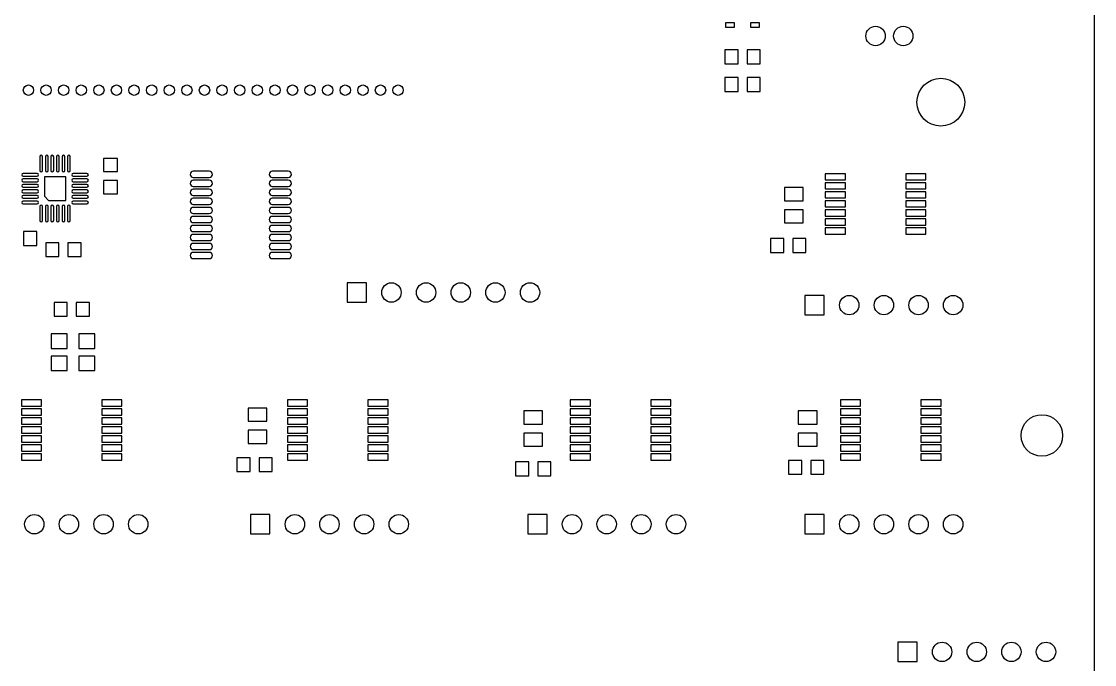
# Model space of a CAD drawing. Header units: millimetres. Extents: x 0 to 150, y 0 to 195.
# Drawn here: x 72.6 to 150, y 48.8 to 95.2 of the extents above; entities that cross this region are included whole.
import ezdxf

# ---------------------------------------------------------------- set-up
doc = ezdxf.new("R2010")
doc.units = ezdxf.units.MM

msp = doc.modelspace()

# ---------------------------------------------------------------- linework, layer by layer
at = {"color": 7, "linetype": 'Continuous', "lineweight": 25}
for p, q in [((150, 0), (150, 195)), ((123.375, 95.05), (123.375, 94.75)), ((124.025, 95.05), (123.375, 95.05)), ((123.375, 94.75), (124.025, 94.75)), ((124.025, 94.75), (124.025, 95.05)), ((125.175, 95.05), (125.175, 94.75)), ((125.825, 95.05), (125.175, 95.05)), ((125.175, 94.75), (125.825, 94.75)), ((125.825, 94.75), (125.825, 95.05)), ((123.325, 93.1), (123.325, 92.1)), ((124.275, 93.1), (123.325, 93.1)), ((124.275, 92.1), (124.275, 93.1)), ((124.925, 93.1), (124.925, 92.1)), ((125.875, 93.1), (124.925, 93.1)), ((125.875, 92.1), (125.875, 93.1)), ((123.325, 92.1), (124.275, 92.1)), ((124.925, 92.1), (125.875, 92.1)), ((123.325, 91.1), (123.325, 90.1)), ((124.275, 91.1), (123.325, 91.1)), ((124.275, 90.1), (124.275, 91.1)), ((124.925, 91.1), (124.925, 90.1)), ((125.875, 91.1), (124.925, 91.1)), ((125.875, 90.1), (125.875, 91.1)), ((123.325, 90.1), (124.275, 90.1)), ((124.925, 90.1), (125.875, 90.1)), ((73.9, 85.4), (73.9, 84.4)), ((74.1, 84.4), (74.1, 85.4)), ((74.3, 85.4), (74.3, 84.4)), ((74.5, 84.4), (74.5, 85.4)), ((74.7, 85.4), (74.7, 84.4)), ((74.9, 84.4), (74.9, 85.4)), ((75.1, 85.4), (75.1, 84.4)), ((75.3, 84.4), (75.3, 85.4)), ((75.5, 85.4), (75.5, 84.4)), ((75.7, 84.4), (75.7, 85.4)), ((75.9, 85.4), (75.9, 84.4)), ((76.1, 84.4), (76.1, 85.4)), ((78.5, 85.275), (78.5, 84.325)), ((79.5, 85.275), (78.5, 85.275)), ((79.5, 84.325), (79.5, 85.275)), ((73.7, 84.2), (72.7, 84.2)), ((72.7, 84), (73.7, 84)), ((73.7, 83.8), (72.7, 83.8)), ((74.23, 83.95), (74.23, 82.55)), ((75.77, 83.95), (74.23, 83.95)), ((75.77, 82.25), (75.77, 83.95)), ((77.3, 84.2), (76.3, 84.2)), ((76.3, 84), (77.3, 84)), ((77.3, 83.8), (76.3, 83.8)), ((78.5, 84.325), (79.5, 84.325)), ((78.5, 83.675), (78.5, 82.725)), ((79.5, 83.675), (78.5, 83.675)), ((79.5, 82.725), (79.5, 83.675)), ((86.125, 84.35), (84.975, 84.35)), ((84.975, 83.9), (86.125, 83.9)), ((86.125, 83.7), (84.975, 83.7)), ((91.825, 84.35), (90.675, 84.35)), ((90.675, 83.9), (91.825, 83.9)), ((91.825, 83.7), (90.675, 83.7)), ((132.025, 84.175), (130.575, 84.175)), ((130.575, 84.175), (130.575, 83.725)), ((130.575, 83.725), (132.025, 83.725)), ((132.025, 83.725), (132.025, 84.175)), ((137.825, 84.175), (136.375, 84.175)), ((136.375, 84.175), (136.375, 83.725)), ((136.375, 83.725), (137.825, 83.725)), ((137.825, 83.725), (137.825, 84.175)), ((72.7, 83.6), (73.7, 83.6)), ((73.7, 83.4), (72.7, 83.4)), ((72.7, 83.2), (73.7, 83.2)), ((73.7, 83), (72.7, 83)), ((76.3, 83.6), (77.3, 83.6)), ((77.3, 83.4), (76.3, 83.4)), ((76.3, 83.2), (77.3, 83.2)), ((77.3, 83), (76.3, 83)), ((84.975, 83.25), (86.125, 83.25)), ((86.125, 83.05), (84.975, 83.05)), ((90.675, 83.25), (91.825, 83.25)), ((91.825, 83.05), (90.675, 83.05)), ((127.625, 83.175), (127.625, 82.225)), ((128.975, 83.175), (127.625, 83.175)), ((128.975, 82.225), (128.975, 83.175)), ((132.025, 83.525), (130.575, 83.525)), ((130.575, 83.525), (130.575, 83.075)), ((130.575, 83.075), (132.025, 83.075)), ((132.025, 82.875), (130.575, 82.875)), ((130.575, 82.875), (130.575, 82.425)), ((132.025, 83.075), (132.025, 83.525)), ((132.025, 82.425), (132.025, 82.875)), ((137.825, 83.525), (136.375, 83.525)), ((136.375, 83.525), (136.375, 83.075)), ((136.375, 83.075), (137.825, 83.075)), ((137.825, 82.875), (136.375, 82.875)), ((136.375, 82.875), (136.375, 82.425)), ((137.825, 83.075), (137.825, 83.525)), ((137.825, 82.425), (137.825, 82.875)), ((72.7, 82.8), (73.7, 82.8)), ((73.7, 82.6), (72.7, 82.6)), ((72.7, 82.4), (73.7, 82.4)), ((73.7, 82.2), (72.7, 82.2)), ((74.23, 82.55), (74.53, 82.25)), ((74.53, 82.25), (75.77, 82.25)), ((76.3, 82.8), (77.3, 82.8)), ((77.3, 82.6), (76.3, 82.6)), ((76.3, 82.4), (77.3, 82.4)), ((77.3, 82.2), (76.3, 82.2)), ((78.5, 82.725), (79.5, 82.725)), ((84.975, 82.6), (86.125, 82.6)), ((86.125, 82.4), (84.975, 82.4)), ((90.675, 82.6), (91.825, 82.6)), ((91.825, 82.4), (90.675, 82.4)), ((127.625, 82.225), (128.975, 82.225)), ((130.575, 82.425), (132.025, 82.425)), ((132.025, 82.225), (130.575, 82.225)), ((130.575, 82.225), (130.575, 81.775)), ((132.025, 81.775), (132.025, 82.225)), ((136.375, 82.425), (137.825, 82.425)), ((137.825, 82.225), (136.375, 82.225)), ((136.375, 82.225), (136.375, 81.775)), ((137.825, 81.775), (137.825, 82.225)), ((72.7, 82), (73.7, 82)), ((73.9, 81.8), (73.9, 80.8)), ((74.1, 80.8), (74.1, 81.8)), ((74.3, 81.8), (74.3, 80.8)), ((74.5, 80.8), (74.5, 81.8)), ((74.7, 81.8), (74.7, 80.8)), ((74.9, 80.8), (74.9, 81.8)), ((75.1, 81.8), (75.1, 80.8)), ((75.3, 80.8), (75.3, 81.8)), ((75.5, 81.8), (75.5, 80.8)), ((75.7, 80.8), (75.7, 81.8)), ((75.9, 81.8), (75.9, 80.8)), ((76.1, 80.8), (76.1, 81.8)), ((76.3, 82), (77.3, 82)), ((84.975, 81.95), (86.125, 81.95)), ((86.125, 81.75), (84.975, 81.75)), ((84.975, 81.3), (86.125, 81.3)), ((90.675, 81.95), (91.825, 81.95)), ((91.825, 81.75), (90.675, 81.75)), ((90.675, 81.3), (91.825, 81.3)), ((127.625, 81.575), (127.625, 80.625)), ((128.975, 81.575), (127.625, 81.575)), ((128.975, 80.625), (128.975, 81.575)), ((130.575, 81.775), (132.025, 81.775)), ((132.025, 81.575), (130.575, 81.575)), ((130.575, 81.575), (130.575, 81.125)), ((132.025, 81.125), (132.025, 81.575)), ((136.375, 81.775), (137.825, 81.775)), ((137.825, 81.575), (136.375, 81.575)), ((136.375, 81.575), (136.375, 81.125)), ((137.825, 81.125), (137.825, 81.575)), ((86.125, 81.1), (84.975, 81.1)), ((84.975, 80.65), (86.125, 80.65)), ((91.825, 81.1), (90.675, 81.1)), ((90.675, 80.65), (91.825, 80.65)), ((127.625, 80.625), (128.975, 80.625)), ((130.575, 81.125), (132.025, 81.125)), ((132.025, 80.925), (130.575, 80.925)), ((130.575, 80.925), (130.575, 80.475)), ((132.025, 80.475), (132.025, 80.925)), ((136.375, 81.125), (137.825, 81.125)), ((137.825, 80.925), (136.375, 80.925)), ((136.375, 80.925), (136.375, 80.475)), ((137.825, 80.475), (137.825, 80.925)), ((72.725, 80), (72.725, 79)), ((73.675, 80), (72.725, 80)), ((73.675, 79), (73.675, 80)), ((86.125, 80.45), (84.975, 80.45)), ((84.975, 80), (86.125, 80)), ((86.125, 79.8), (84.975, 79.8)), ((91.825, 80.45), (90.675, 80.45)), ((90.675, 80), (91.825, 80)), ((91.825, 79.8), (90.675, 79.8)), ((130.575, 80.475), (132.025, 80.475)), ((132.025, 80.275), (130.575, 80.275)), ((130.575, 80.275), (130.575, 79.825)), ((130.575, 79.825), (132.025, 79.825)), ((132.025, 79.825), (132.025, 80.275)), ((136.375, 80.475), (137.825, 80.475)), ((137.825, 80.275), (136.375, 80.275)), ((136.375, 80.275), (136.375, 79.825)), ((136.375, 79.825), (137.825, 79.825)), ((137.825, 79.825), (137.825, 80.275)), ((72.725, 79), (73.675, 79)), ((74.325, 79.2), (74.325, 78.2)), ((75.275, 79.2), (74.325, 79.2)), ((75.275, 78.2), (75.275, 79.2)), ((75.925, 79.2), (75.925, 78.2)), ((76.875, 79.2), (75.925, 79.2)), ((76.875, 78.2), (76.875, 79.2)), ((84.975, 79.35), (86.125, 79.35)), ((86.125, 79.15), (84.975, 79.15)), ((90.675, 79.35), (91.825, 79.35)), ((91.825, 79.15), (90.675, 79.15)), ((126.625, 79.5), (126.625, 78.5)), ((127.575, 79.5), (126.625, 79.5)), ((127.575, 78.5), (127.575, 79.5)), ((128.225, 79.5), (128.225, 78.5)), ((129.175, 79.5), (128.225, 79.5)), ((129.175, 78.5), (129.175, 79.5)), ((74.325, 78.2), (75.275, 78.2)), ((75.925, 78.2), (76.875, 78.2)), ((84.975, 78.7), (86.125, 78.7)), ((86.125, 78.5), (84.975, 78.5)), ((90.675, 78.7), (91.825, 78.7)), ((91.825, 78.5), (90.675, 78.5)), ((126.625, 78.5), (127.575, 78.5)), ((128.225, 78.5), (129.175, 78.5)), ((84.975, 78.05), (86.125, 78.05)), ((90.675, 78.05), (91.825, 78.05)), ((96.07, 76.31), (96.07, 74.91)), ((97.47, 76.31), (96.07, 76.31)), ((97.47, 74.91), (97.47, 76.31)), ((129.1, 75.4), (129.1, 74)), ((130.5, 75.4), (129.1, 75.4)), ((130.5, 74), (130.5, 75.4)), ((74.925, 74.9), (74.925, 73.9)), ((75.875, 74.9), (74.925, 74.9)), ((75.875, 73.9), (75.875, 74.9)), ((76.525, 74.9), (76.525, 73.9)), ((77.475, 74.9), (76.525, 74.9)), ((77.475, 73.9), (77.475, 74.9)), ((96.07, 74.91), (97.47, 74.91)), ((74.925, 73.9), (75.875, 73.9)), ((76.525, 73.9), (77.475, 73.9)), ((129.1, 74), (130.5, 74)), ((74.725, 72.625), (74.725, 71.575)), ((75.875, 72.625), (74.725, 72.625)), ((75.875, 71.575), (75.875, 72.625)), ((76.725, 72.625), (76.725, 71.575)), ((77.875, 72.625), (76.725, 72.625)), ((77.875, 71.575), (77.875, 72.625)), ((74.725, 71.575), (75.875, 71.575)), ((76.725, 71.575), (77.875, 71.575)), ((74.725, 71.025), (74.725, 69.975)), ((75.875, 71.025), (74.725, 71.025)), ((75.875, 69.975), (75.875, 71.025)), ((76.725, 71.025), (76.725, 69.975)), ((77.875, 71.025), (76.725, 71.025)), ((77.875, 69.975), (77.875, 71.025)), ((74.725, 69.975), (75.875, 69.975)), ((76.725, 69.975), (77.875, 69.975)), ((74.025, 67.875), (72.575, 67.875)), ((72.575, 67.875), (72.575, 67.425)), ((72.575, 67.425), (74.025, 67.425)), ((74.025, 67.425), (74.025, 67.875)), ((79.825, 67.875), (78.375, 67.875)), ((78.375, 67.875), (78.375, 67.425)), ((78.375, 67.425), (79.825, 67.425)), ((79.825, 67.425), (79.825, 67.875)), ((93.225, 67.875), (91.775, 67.875)), ((91.775, 67.875), (91.775, 67.425)), ((91.775, 67.425), (93.225, 67.425)), ((93.225, 67.425), (93.225, 67.875)), ((99.025, 67.875), (97.575, 67.875)), ((97.575, 67.875), (97.575, 67.425)), ((97.575, 67.425), (99.025, 67.425)), ((99.025, 67.425), (99.025, 67.875)), ((113.625, 67.875), (112.175, 67.875)), ((112.175, 67.875), (112.175, 67.425)), ((112.175, 67.425), (113.625, 67.425)), ((113.625, 67.425), (113.625, 67.875)), ((119.425, 67.875), (117.975, 67.875)), ((117.975, 67.875), (117.975, 67.425)), ((117.975, 67.425), (119.425, 67.425)), ((119.425, 67.425), (119.425, 67.875)), ((133.125, 67.875), (131.675, 67.875)), ((131.675, 67.875), (131.675, 67.425)), ((131.675, 67.425), (133.125, 67.425)), ((133.125, 67.425), (133.125, 67.875)), ((138.925, 67.875), (137.475, 67.875)), ((137.475, 67.875), (137.475, 67.425)), ((137.475, 67.425), (138.925, 67.425)), ((138.925, 67.425), (138.925, 67.875)), ((74.025, 67.225), (72.575, 67.225)), ((72.575, 67.225), (72.575, 66.775)), ((72.575, 66.775), (74.025, 66.775)), ((74.025, 66.775), (74.025, 67.225)), ((79.825, 67.225), (78.375, 67.225)), ((78.375, 67.225), (78.375, 66.775)), ((78.375, 66.775), (79.825, 66.775)), ((79.825, 66.775), (79.825, 67.225)), ((88.925, 67.275), (88.925, 66.325)), ((90.275, 67.275), (88.925, 67.275)), ((90.275, 66.325), (90.275, 67.275)), ((93.225, 67.225), (91.775, 67.225)), ((91.775, 67.225), (91.775, 66.775)), ((91.775, 66.775), (93.225, 66.775)), ((93.225, 66.775), (93.225, 67.225)), ((99.025, 67.225), (97.575, 67.225)), ((97.575, 67.225), (97.575, 66.775)), ((97.575, 66.775), (99.025, 66.775)), ((99.025, 66.775), (99.025, 67.225)), ((108.825, 67.075), (108.825, 66.125)), ((110.175, 67.075), (108.825, 67.075)), ((110.175, 66.125), (110.175, 67.075)), ((113.625, 67.225), (112.175, 67.225)), ((112.175, 67.225), (112.175, 66.775)), ((112.175, 66.775), (113.625, 66.775)), ((113.625, 66.775), (113.625, 67.225)), ((119.425, 67.225), (117.975, 67.225)), ((117.975, 67.225), (117.975, 66.775)), ((117.975, 66.775), (119.425, 66.775)), ((119.425, 66.775), (119.425, 67.225)), ((128.625, 67.075), (128.625, 66.125)), ((129.975, 67.075), (128.625, 67.075)), ((129.975, 66.125), (129.975, 67.075)), ((133.125, 67.225), (131.675, 67.225)), ((131.675, 67.225), (131.675, 66.775)), ((131.675, 66.775), (133.125, 66.775)), ((133.125, 66.775), (133.125, 67.225)), ((138.925, 67.225), (137.475, 67.225)), ((137.475, 67.225), (137.475, 66.775)), ((137.475, 66.775), (138.925, 66.775)), ((138.925, 66.775), (138.925, 67.225)), ((74.025, 66.575), (72.575, 66.575)), ((72.575, 66.575), (72.575, 66.125)), ((72.575, 66.125), (74.025, 66.125)), ((74.025, 65.925), (72.575, 65.925)), ((72.575, 65.925), (72.575, 65.475)), ((74.025, 66.125), (74.025, 66.575)), ((74.025, 65.475), (74.025, 65.925)), ((79.825, 66.575), (78.375, 66.575)), ((78.375, 66.575), (78.375, 66.125)), ((78.375, 66.125), (79.825, 66.125)), ((79.825, 65.925), (78.375, 65.925)), ((78.375, 65.925), (78.375, 65.475)), ((79.825, 66.125), (79.825, 66.575)), ((79.825, 65.475), (79.825, 65.925)), ((88.925, 66.325), (90.275, 66.325)), ((93.225, 66.575), (91.775, 66.575)), ((91.775, 66.575), (91.775, 66.125)), ((91.775, 66.125), (93.225, 66.125)), ((93.225, 65.925), (91.775, 65.925)), ((91.775, 65.925), (91.775, 65.475)), ((93.225, 66.125), (93.225, 66.575)), ((93.225, 65.475), (93.225, 65.925)), ((99.025, 66.575), (97.575, 66.575)), ((97.575, 66.575), (97.575, 66.125)), ((97.575, 66.125), (99.025, 66.125)), ((99.025, 65.925), (97.575, 65.925)), ((97.575, 65.925), (97.575, 65.475)), ((99.025, 66.125), (99.025, 66.575)), ((99.025, 65.475), (99.025, 65.925)), ((108.825, 66.125), (110.175, 66.125)), ((113.625, 66.575), (112.175, 66.575)), ((112.175, 66.575), (112.175, 66.125)), ((112.175, 66.125), (113.625, 66.125)), ((113.625, 65.925), (112.175, 65.925)), ((112.175, 65.925), (112.175, 65.475)), ((113.625, 66.125), (113.625, 66.575)), ((113.625, 65.475), (113.625, 65.925)), ((119.425, 66.575), (117.975, 66.575)), ((117.975, 66.575), (117.975, 66.125)), ((117.975, 66.125), (119.425, 66.125)), ((119.425, 65.925), (117.975, 65.925)), ((117.975, 65.925), (117.975, 65.475)), ((119.425, 66.125), (119.425, 66.575)), ((119.425, 65.475), (119.425, 65.925)), ((128.625, 66.125), (129.975, 66.125)), ((133.125, 66.575), (131.675, 66.575)), ((131.675, 66.575), (131.675, 66.125)), ((131.675, 66.125), (133.125, 66.125)), ((133.125, 65.925), (131.675, 65.925)), ((131.675, 65.925), (131.675, 65.475)), ((133.125, 66.125), (133.125, 66.575)), ((133.125, 65.475), (133.125, 65.925)), ((138.925, 66.575), (137.475, 66.575)), ((137.475, 66.575), (137.475, 66.125)), ((137.475, 66.125), (138.925, 66.125)), ((138.925, 65.925), (137.475, 65.925)), ((137.475, 65.925), (137.475, 65.475)), ((138.925, 66.125), (138.925, 66.575)), ((138.925, 65.475), (138.925, 65.925)), ((72.575, 65.475), (74.025, 65.475)), ((74.025, 65.275), (72.575, 65.275)), ((72.575, 65.275), (72.575, 64.825)), ((74.025, 64.825), (74.025, 65.275)), ((78.375, 65.475), (79.825, 65.475)), ((79.825, 65.275), (78.375, 65.275)), ((78.375, 65.275), (78.375, 64.825)), ((79.825, 64.825), (79.825, 65.275)), ((88.925, 65.675), (88.925, 64.725)), ((90.275, 65.675), (88.925, 65.675)), ((90.275, 64.725), (90.275, 65.675)), ((91.775, 65.475), (93.225, 65.475)), ((93.225, 65.275), (91.775, 65.275)), ((91.775, 65.275), (91.775, 64.825)), ((93.225, 64.825), (93.225, 65.275)), ((97.575, 65.475), (99.025, 65.475)), ((99.025, 65.275), (97.575, 65.275)), ((97.575, 65.275), (97.575, 64.825)), ((99.025, 64.825), (99.025, 65.275)), ((108.825, 65.475), (108.825, 64.525)), ((110.175, 65.475), (108.825, 65.475)), ((110.175, 64.525), (110.175, 65.475)), ((112.175, 65.475), (113.625, 65.475)), ((113.625, 65.275), (112.175, 65.275)), ((112.175, 65.275), (112.175, 64.825)), ((113.625, 64.825), (113.625, 65.275)), ((117.975, 65.475), (119.425, 65.475)), ((119.425, 65.275), (117.975, 65.275)), ((117.975, 65.275), (117.975, 64.825)), ((119.425, 64.825), (119.425, 65.275)), ((128.625, 65.475), (128.625, 64.525)), ((129.975, 65.475), (128.625, 65.475)), ((129.975, 64.525), (129.975, 65.475)), ((131.675, 65.475), (133.125, 65.475)), ((133.125, 65.275), (131.675, 65.275)), ((131.675, 65.275), (131.675, 64.825)), ((133.125, 64.825), (133.125, 65.275)), ((137.475, 65.475), (138.925, 65.475)), ((138.925, 65.275), (137.475, 65.275)), ((137.475, 65.275), (137.475, 64.825)), ((138.925, 64.825), (138.925, 65.275)), ((72.575, 64.825), (74.025, 64.825)), ((74.025, 64.625), (72.575, 64.625)), ((72.575, 64.625), (72.575, 64.175)), ((74.025, 64.175), (74.025, 64.625)), ((78.375, 64.825), (79.825, 64.825)), ((79.825, 64.625), (78.375, 64.625)), ((78.375, 64.625), (78.375, 64.175)), ((79.825, 64.175), (79.825, 64.625)), ((88.925, 64.725), (90.275, 64.725)), ((91.775, 64.825), (93.225, 64.825)), ((93.225, 64.625), (91.775, 64.625)), ((91.775, 64.625), (91.775, 64.175)), ((93.225, 64.175), (93.225, 64.625)), ((97.575, 64.825), (99.025, 64.825)), ((99.025, 64.625), (97.575, 64.625)), ((97.575, 64.625), (97.575, 64.175)), ((99.025, 64.175), (99.025, 64.625)), ((108.825, 64.525), (110.175, 64.525)), ((112.175, 64.825), (113.625, 64.825)), ((113.625, 64.625), (112.175, 64.625)), ((112.175, 64.625), (112.175, 64.175)), ((113.625, 64.175), (113.625, 64.625)), ((117.975, 64.825), (119.425, 64.825)), ((119.425, 64.625), (117.975, 64.625)), ((117.975, 64.625), (117.975, 64.175)), ((119.425, 64.175), (119.425, 64.625)), ((128.625, 64.525), (129.975, 64.525)), ((131.675, 64.825), (133.125, 64.825)), ((133.125, 64.625), (131.675, 64.625)), ((131.675, 64.625), (131.675, 64.175)), ((133.125, 64.175), (133.125, 64.625)), ((137.475, 64.825), (138.925, 64.825)), ((138.925, 64.625), (137.475, 64.625)), ((137.475, 64.625), (137.475, 64.175)), ((138.925, 64.175), (138.925, 64.625)), ((72.575, 64.175), (74.025, 64.175)), ((74.025, 63.975), (72.575, 63.975)), ((72.575, 63.975), (72.575, 63.525)), ((72.575, 63.525), (74.025, 63.525)), ((74.025, 63.525), (74.025, 63.975)), ((78.375, 64.175), (79.825, 64.175)), ((79.825, 63.975), (78.375, 63.975)), ((78.375, 63.975), (78.375, 63.525)), ((78.375, 63.525), (79.825, 63.525)), ((79.825, 63.525), (79.825, 63.975)), ((88.125, 63.7), (88.125, 62.7)), ((89.075, 63.7), (88.125, 63.7)), ((89.075, 62.7), (89.075, 63.7)), ((89.725, 63.7), (89.725, 62.7)), ((90.675, 63.7), (89.725, 63.7)), ((90.675, 62.7), (90.675, 63.7)), ((91.775, 64.175), (93.225, 64.175)), ((93.225, 63.975), (91.775, 63.975)), ((91.775, 63.975), (91.775, 63.525)), ((91.775, 63.525), (93.225, 63.525)), ((93.225, 63.525), (93.225, 63.975)), ((97.575, 64.175), (99.025, 64.175)), ((99.025, 63.975), (97.575, 63.975)), ((97.575, 63.975), (97.575, 63.525)), ((97.575, 63.525), (99.025, 63.525)), ((99.025, 63.525), (99.025, 63.975)), ((112.175, 64.175), (113.625, 64.175)), ((113.625, 63.975), (112.175, 63.975)), ((112.175, 63.975), (112.175, 63.525)), ((112.175, 63.525), (113.625, 63.525)), ((113.625, 63.525), (113.625, 63.975)), ((117.975, 64.175), (119.425, 64.175)), ((119.425, 63.975), (117.975, 63.975)), ((117.975, 63.975), (117.975, 63.525)), ((117.975, 63.525), (119.425, 63.525)), ((119.425, 63.525), (119.425, 63.975)), ((127.925, 63.5), (127.925, 62.5)), ((128.875, 63.5), (127.925, 63.5)), ((128.875, 62.5), (128.875, 63.5)), ((129.525, 63.5), (129.525, 62.5)), ((130.475, 63.5), (129.525, 63.5)), ((130.475, 62.5), (130.475, 63.5)), ((131.675, 64.175), (133.125, 64.175)), ((133.125, 63.975), (131.675, 63.975)), ((131.675, 63.975), (131.675, 63.525)), ((131.675, 63.525), (133.125, 63.525)), ((133.125, 63.525), (133.125, 63.975)), ((137.475, 64.175), (138.925, 64.175)), ((138.925, 63.975), (137.475, 63.975)), ((137.475, 63.975), (137.475, 63.525)), ((137.475, 63.525), (138.925, 63.525)), ((138.925, 63.525), (138.925, 63.975)), ((108.225, 63.4), (108.225, 62.4)), ((109.175, 63.4), (108.225, 63.4)), ((109.175, 62.4), (109.175, 63.4)), ((109.825, 63.4), (109.825, 62.4)), ((110.775, 63.4), (109.825, 63.4)), ((110.775, 62.4), (110.775, 63.4)), ((88.125, 62.7), (89.075, 62.7)), ((89.725, 62.7), (90.675, 62.7)), ((108.225, 62.4), (109.175, 62.4)), ((109.825, 62.4), (110.775, 62.4)), ((127.925, 62.5), (128.875, 62.5)), ((129.525, 62.5), (130.475, 62.5)), ((89.1, 59.6), (89.1, 58.2)), ((90.5, 59.6), (89.1, 59.6)), ((90.5, 58.2), (90.5, 59.6)), ((109.1, 59.6), (109.1, 58.2)), ((110.5, 59.6), (109.1, 59.6)), ((110.5, 58.2), (110.5, 59.6)), ((129.1, 59.6), (129.1, 58.2)), ((130.5, 59.6), (129.1, 59.6)), ((130.5, 58.2), (130.5, 59.6)), ((89.1, 58.2), (90.5, 58.2)), ((109.1, 58.2), (110.5, 58.2)), ((129.1, 58.2), (130.5, 58.2)), ((135.8, 50.4), (135.8, 49)), ((137.2, 50.4), (135.8, 50.4)), ((137.2, 49), (137.2, 50.4)), ((135.8, 49), (137.2, 49))]:
    msp.add_line(p, q, dxfattribs=at)
for centre, radius in [((134.2, 94.1), 0.7), ((136.2, 94.1), 0.7), ((138.91, 89.33), 1.725), ((73.08, 90.2), 0.375), ((74.35, 90.2), 0.375), ((75.62, 90.2), 0.375), ((76.89, 90.2), 0.375), ((78.16, 90.2), 0.375), ((79.43, 90.2), 0.375), ((80.7, 90.2), 0.375), ((81.97, 90.2), 0.375), ((83.24, 90.2), 0.375), ((84.51, 90.2), 0.375), ((85.78, 90.2), 0.375), ((87.05, 90.2), 0.375), ((88.32, 90.2), 0.375), ((89.59, 90.2), 0.375), ((90.86, 90.2), 0.375), ((92.13, 90.2), 0.375), ((93.4, 90.2), 0.375), ((94.67, 90.2), 0.375), ((95.94, 90.2), 0.375), ((97.21, 90.2), 0.375), ((98.48, 90.2), 0.375), ((99.75, 90.2), 0.375), ((99.27, 75.61), 0.7), ((101.77, 75.61), 0.7), ((104.27, 75.61), 0.7), ((106.77, 75.61), 0.7), ((109.27, 75.61), 0.7), ((132.3, 74.7), 0.7), ((134.8, 74.7), 0.7), ((137.3, 74.7), 0.7), ((139.8, 74.7), 0.7), ((146.2, 65.3), 1.5), ((73.5, 58.9), 0.7), ((76, 58.9), 0.7), ((78.5, 58.9), 0.7), ((81, 58.9), 0.7), ((92.3, 58.9), 0.7), ((94.8, 58.9), 0.7), ((97.3, 58.9), 0.7), ((99.8, 58.9), 0.7), ((112.3, 58.9), 0.7), ((114.8, 58.9), 0.7), ((117.3, 58.9), 0.7), ((119.8, 58.9), 0.7), ((132.3, 58.9), 0.7), ((134.8, 58.9), 0.7), ((137.3, 58.9), 0.7), ((139.8, 58.9), 0.7), ((139, 49.7), 0.7), ((141.5, 49.7), 0.7), ((144, 49.7), 0.7), ((146.5, 49.7), 0.7)]:
    msp.add_circle(centre, radius, dxfattribs=at)
for centre, radius, start, end in [((74, 85.4), 0.1, 0, 180), ((74.4, 85.4), 0.1, 0, 180), ((74.8, 85.4), 0.1, 0, 180), ((75.2, 85.4), 0.1, 0, 180), ((75.6, 85.4), 0.1, 0, 180), ((76, 85.4), 0.1, 0, 180), ((74, 84.4), 0.1, 180, 0), ((74.4, 84.4), 0.1, 180, 0), ((74.8, 84.4), 0.1, 180, 0), ((75.2, 84.4), 0.1, 180, 0), ((75.6, 84.4), 0.1, 180, 0), ((76, 84.4), 0.1, 180, 0), ((72.7, 84.1), 0.1, 90, 270), ((72.7, 83.7), 0.1, 90, 270), ((73.7, 84.1), 0.1, 270, 90), ((73.7, 83.7), 0.1, 270, 90), ((76.3, 84.1), 0.1, 90, 270), ((76.3, 83.7), 0.1, 90, 270), ((77.3, 84.1), 0.1, 270, 90), ((77.3, 83.7), 0.1, 270, 90), ((84.975, 84.125), 0.225, 90, 270), ((84.975, 83.475), 0.225, 90, 270), ((86.125, 84.125), 0.225, 270, 90), ((86.125, 83.475), 0.225, 270, 90), ((90.675, 84.125), 0.225, 90, 270), ((90.675, 83.475), 0.225, 90, 270), ((91.825, 84.125), 0.225, 270, 90), ((91.825, 83.475), 0.225, 270, 90), ((72.7, 83.3), 0.1, 90, 270), ((72.7, 82.9), 0.1, 90, 270), ((73.7, 83.3), 0.1, 270, 90), ((73.7, 82.9), 0.1, 270, 90), ((76.3, 83.3), 0.1, 90, 270), ((76.3, 82.9), 0.1, 90, 270), ((77.3, 83.3), 0.1, 270, 90), ((77.3, 82.9), 0.1, 270, 90), ((84.975, 82.825), 0.225, 90, 270), ((86.125, 82.825), 0.225, 270, 90), ((90.675, 82.825), 0.225, 90, 270), ((91.825, 82.825), 0.225, 270, 90), ((72.7, 82.5), 0.1, 90, 270), ((72.7, 82.1), 0.1, 90, 270), ((73.7, 82.5), 0.1, 270, 90), ((73.7, 82.1), 0.1, 270, 90), ((76.3, 82.5), 0.1, 90, 270), ((76.3, 82.1), 0.1, 90, 270), ((77.3, 82.5), 0.1, 270, 90), ((77.3, 82.1), 0.1, 270, 90), ((84.975, 82.175), 0.225, 90, 270), ((86.125, 82.175), 0.225, 270, 90), ((90.675, 82.175), 0.225, 90, 270), ((91.825, 82.175), 0.225, 270, 90), ((74, 81.8), 0.1, 0, 180), ((74.4, 81.8), 0.1, 0, 180), ((74.8, 81.8), 0.1, 0, 180), ((75.2, 81.8), 0.1, 0, 180), ((75.6, 81.8), 0.1, 0, 180), ((76, 81.8), 0.1, 0, 180), ((84.975, 81.525), 0.225, 90, 270), ((86.125, 81.525), 0.225, 270, 90), ((90.675, 81.525), 0.225, 90, 270), ((91.825, 81.525), 0.225, 270, 90), ((74, 80.8), 0.1, 180, 0), ((74.4, 80.8), 0.1, 180, 0), ((74.8, 80.8), 0.1, 180, 0), ((75.2, 80.8), 0.1, 180, 0), ((75.6, 80.8), 0.1, 180, 0), ((76, 80.8), 0.1, 180, 0), ((84.975, 80.875), 0.225, 90, 270), ((86.125, 80.875), 0.225, 270, 90), ((90.675, 80.875), 0.225, 90, 270), ((91.825, 80.875), 0.225, 270, 90), ((84.975, 80.225), 0.225, 90, 270), ((84.975, 79.575), 0.225, 90, 270), ((86.125, 80.225), 0.225, 270, 90), ((86.125, 79.575), 0.225, 270, 90), ((90.675, 80.225), 0.225, 90, 270), ((90.675, 79.575), 0.225, 90, 270), ((91.825, 80.225), 0.225, 270, 90), ((91.825, 79.575), 0.225, 270, 90), ((84.975, 78.925), 0.225, 90, 270), ((86.125, 78.925), 0.225, 270, 90), ((90.675, 78.925), 0.225, 90, 270), ((91.825, 78.925), 0.225, 270, 90), ((84.975, 78.275), 0.225, 90, 270), ((86.125, 78.275), 0.225, 270, 90), ((90.675, 78.275), 0.225, 90, 270), ((91.825, 78.275), 0.225, 270, 90)]:
    msp.add_arc(centre, radius, start, end, dxfattribs=at)

doc.saveas('drawing.dxf')
